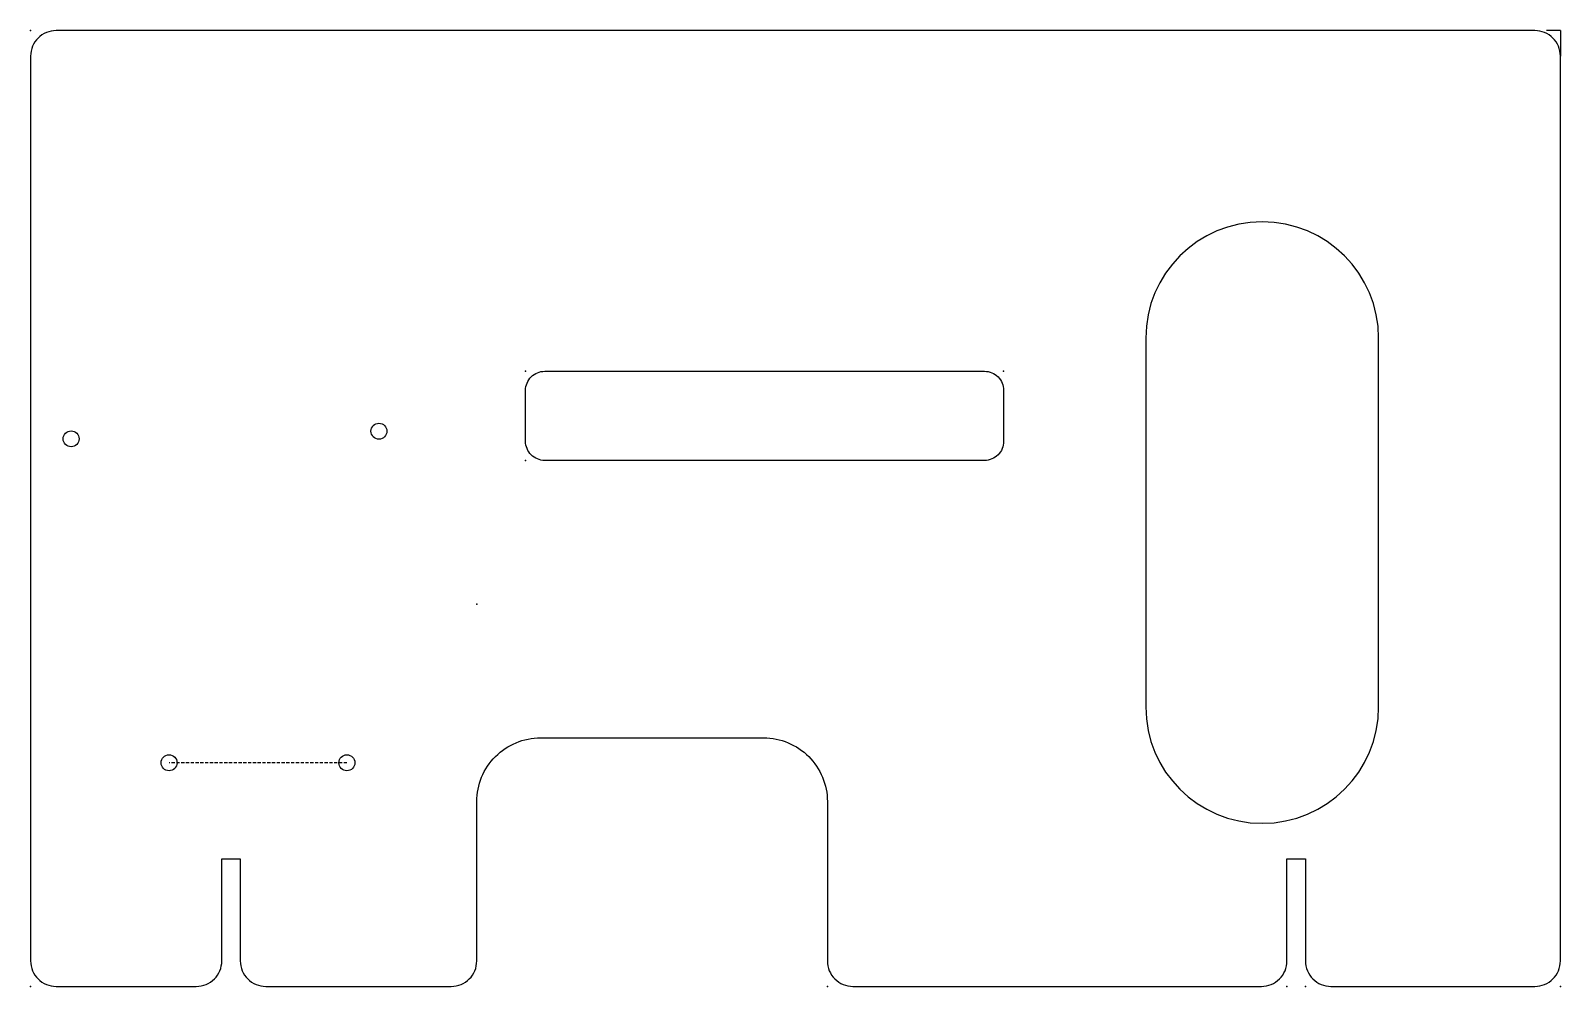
# Model space of a CAD drawing. Header units: millimetres. Extents: x 0 to 240, y 0 to 150.
import ezdxf

# ---------------------------------------------------------------- set-up
doc = ezdxf.new("R2010")
doc.units = ezdxf.units.MM
doc.linetypes.add('DASHED', pattern=[0.75, 0.5, -0.25])
doc.layers.get('0').update_dxf_attribs({"linetype": 'CONTINUOUS'})

msp = doc.modelspace()

# ---------------------------------------------------------------- linework, layer by layer
for q in [(237.81, 150), (240, 146)]:
    msp.add_line((240, 150), q)
at = {"linetype": 'DASHED'}
msp.add_line((49.62, 35.1), (21.72, 35.1), dxfattribs=at)
for points in [[(240, 4), (240, 146, 0.414214), (236, 150), (4, 150, 0.414214), (0, 146), (0, 4, 0.414214), (4, 0), (26, 0, 0.414214), (30, 4), (30, 20), (32.9, 20), (32.9, 4, 0.414214), (36.9, 0), (66, 0, 0.414214), (70, 4), (70, 29, -0.414214), (80, 39), (115, 39, -0.414214), (125, 29), (125, 4, 0.414214), (129, 0), (193.1, 0, 0.414214), (197.1, 4), (197.1, 20), (200, 20), (200, 4, 0.414214), (204, 0), (236, 0, 0.414214)], [(174.95, 101.73), (174.95, 43.86, 1), (211.48, 43.86), (211.48, 101.73, 1)], [(80.65, 96.54), (149.65, 96.54, -0.414214), (152.65, 93.54), (152.65, 85.54, -0.414214), (149.65, 82.54), (80.65, 82.54, -0.414214), (77.65, 85.54), (77.65, 93.54, -0.414214)]]:
    msp.add_lwpolyline(points, format="xyb", close=True)
for centre in [(6.36, 85.93), (54.65, 87.13), (21.72, 35.1), (49.62, 35.1)]:
    msp.add_circle(centre, 1.25)
for p in [(0, 150), (77.65, 96.54), (152.65, 96.54), (77.65, 82.54), (70, 60), (0, 0), (0, 0), (197.1, 0), (200, 0), (240, 0), (125, 0)]:
    msp.add_point(p)

doc.saveas('drawing.dxf')
